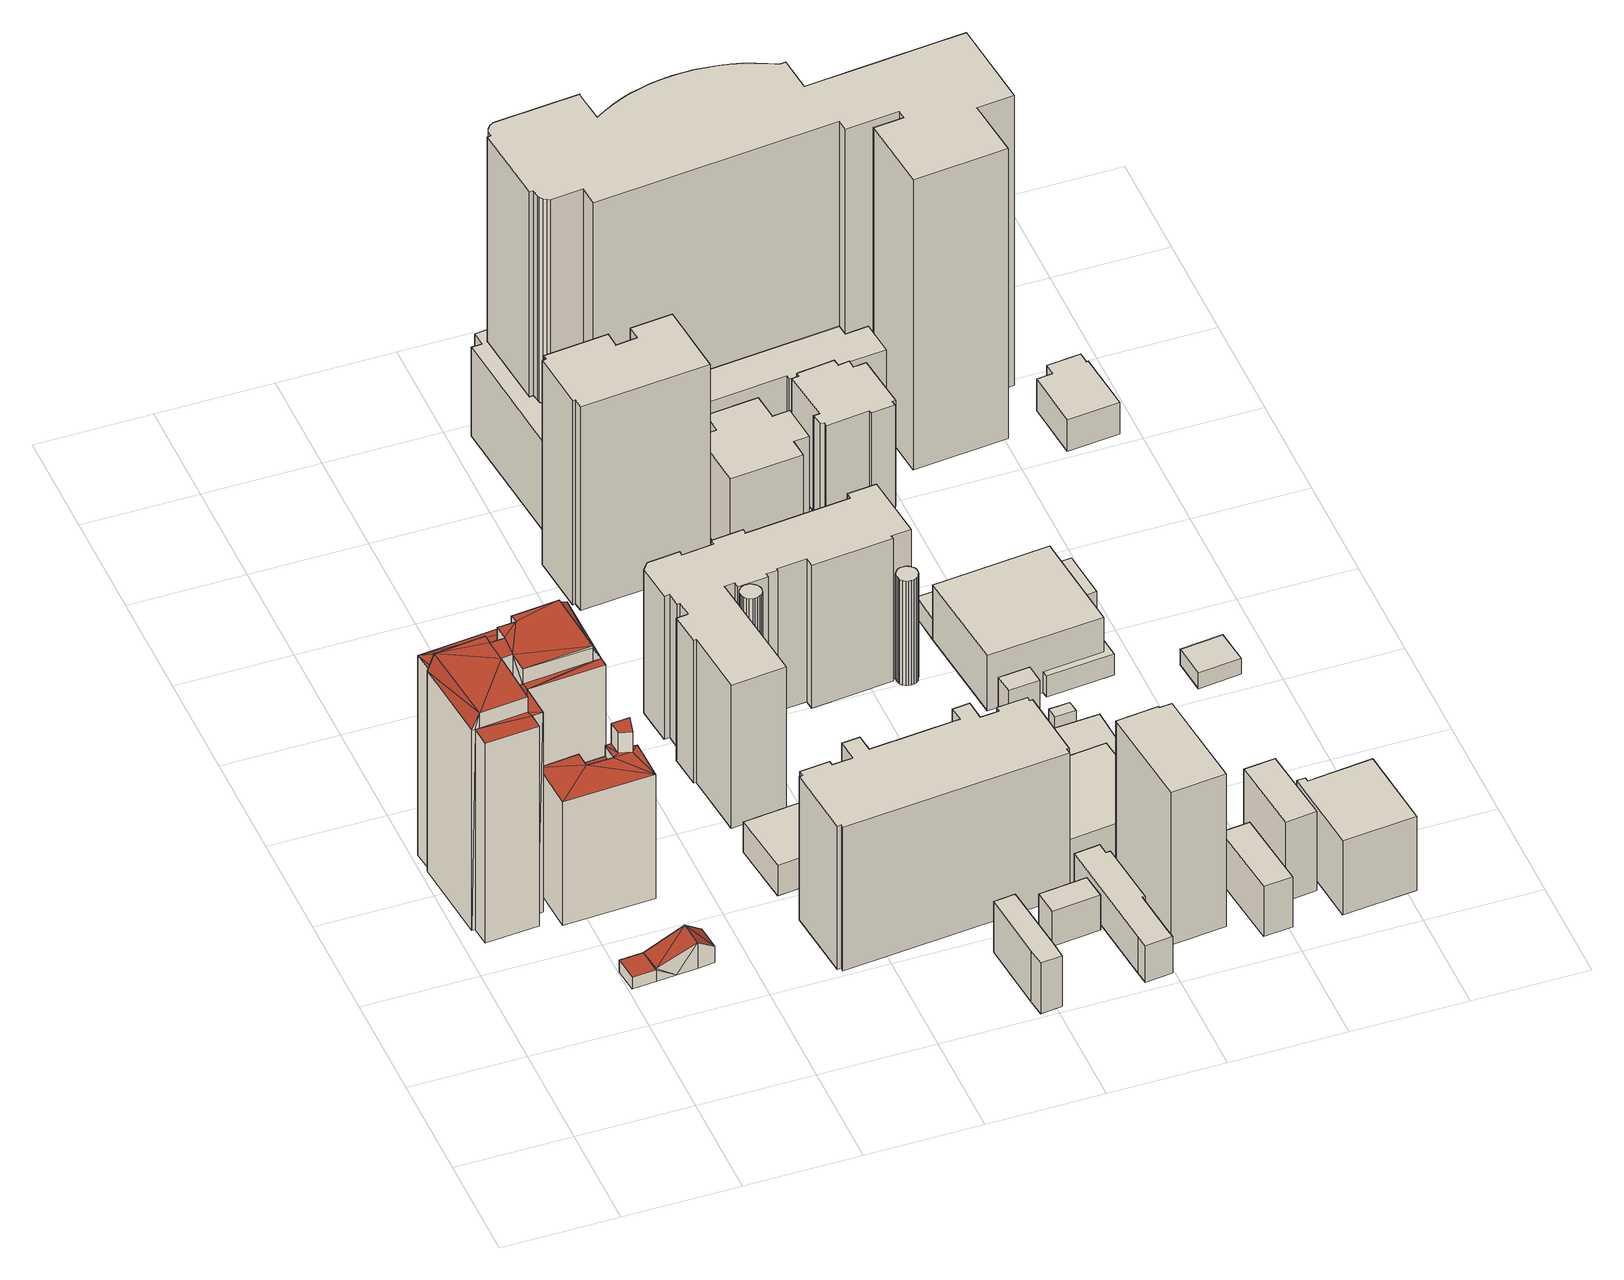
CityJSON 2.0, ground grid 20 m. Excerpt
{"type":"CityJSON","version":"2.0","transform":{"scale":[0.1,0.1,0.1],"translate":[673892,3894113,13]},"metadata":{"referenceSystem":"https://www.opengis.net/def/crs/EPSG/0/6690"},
"CityObjects":{
"building1":{"type":"Building","attributes":{"class":"3002","usage":"412","measuredHeight":44.1,"storeysAboveGround":14,"BuildingDetailAttribute.totalFloorArea":6308.19,"BuildingDetailAttribute.buildingFootprintArea":450.59,"BuildingDetailAttribute.buildingRoofEdgeArea":450.59,"BuildingDetailAttribute.urbanPlanType":"21","BuildingDetailAttribute.landUseType":"211","BuildingDetailAttribute.surveyYear":2021,"BuildingIDAttribute.prefecture":"23","BuildingIDAttribute.city":"23102"},"address":[{"country":"日本","locality":"愛知県名古屋市"}],"geometry":[{"type":"Solid","lod":"2","boundaries":[[[[0,1,2,3,4,5,6,7,8,9,10,11,12,13,14,15,16,17]],[[14,18,19,15]],[[10,20,11]],[[12,11,21]],[[11,20,21]],[[21,22,13]],[[12,21,13]],[[14,13,18]],[[13,22,18]],[[23,5,4,24]],[[24,4,3,25]],[[2,26,25,3]],[[1,0,27]],[[26,2,1]],[[26,1,27]],[[16,28,17]],[[0,17,27]],[[17,28,27]],[[28,16,15,19]],[[9,29,20,10]],[[29,9,8,30]],[[31,32,33,34]],[[35,7,6,36]],[[37,38,39,40]],[[41,42,40,39]],[[42,41,43,44]],[[45,46,44,43]],[[47,48,46,45]],[[49,50,48,47]],[[7,35,30]],[[30,35,50]],[[8,7,30]],[[49,30,50]],[[38,37,31,51]],[[31,37,32]],[[51,31,22,21]],[[52,53,54,55]],[[55,56,57]],[[54,58,56]],[[55,54,56]],[[59,60,56,58]],[[61,62,63,64]],[[23,62,61]],[[36,6,23]],[[36,23,61]],[[6,5,23]],[[57,34,33]],[[57,56,65,34]],[[34,65,18]],[[53,52,60,59]],[[60,52,64]],[[63,60,64]],[[63,26,27]],[[63,62,26]],[[62,23,26]],[[56,60,28]],[[65,28,18]],[[56,28,65]],[[18,28,19]],[[23,24,25,26]],[[28,63,27]],[[60,63,28]],[[53,59,58,54]],[[38,51,20]],[[20,51,21]],[[29,38,20]],[[29,49,47]],[[29,30,49]],[[38,41,39]],[[29,41,38]],[[29,47,41]],[[47,45,43]],[[41,47,43]],[[48,50,46]],[[50,61,52]],[[46,52,55,44]],[[46,50,52]],[[52,61,64]],[[40,55,33,32]],[[55,57,33]],[[44,55,40]],[[37,40,32]],[[42,44,40]],[[50,35,61]],[[35,36,61]],[[31,34,22]],[[22,34,18]]]],"semantics":{"surfaces":[{"type":"GroundSurface"},{"type":"WallSurface"},{"type":"RoofSurface"}],"values":[[0,1,1,1,1,1,1,1,1,1,1,1,1,1,1,1,1,1,1,1,1,1,1,1,1,1,1,1,1,1,1,1,1,1,1,1,1,1,1,1,1,1,1,1,1,1,1,1,1,1,1,1,2,2,2,2,2,2,2,2,2,2,2,2,2,2,2,2,2,2,2,2,2,2,2,2,2,2,2,2,2,2,2,2,2,2,2]]}}]},
"building2":{"type":"Building","attributes":{"class":"3001","usage":"411","measuredHeight":5.2,"storeysAboveGround":2,"BuildingDetailAttribute.totalFloorArea":128.07,"BuildingDetailAttribute.buildingFootprintArea":64.03,"BuildingDetailAttribute.buildingRoofEdgeArea":64.03,"BuildingDetailAttribute.urbanPlanType":"21","BuildingDetailAttribute.landUseType":"211","BuildingDetailAttribute.surveyYear":2021,"BuildingIDAttribute.prefecture":"23","BuildingIDAttribute.city":"23102"},"address":[{"country":"日本","locality":"愛知県名古屋市"}],"geometry":[{"type":"Solid","lod":"2","boundaries":[[[[66,67,68,69,70,71,72,73,74,75,76]],[[71,77,78,72]],[[72,78,79,73]],[[73,79,74]],[[75,74,80]],[[74,79,80]],[[77,71,70,81]],[[81,70,69,82]],[[68,67,83]],[[84,68,83]],[[84,82,68]],[[82,69,68]],[[83,67,66,85]],[[75,80,76]],[[66,76,85]],[[76,80,85]],[[78,82,84]],[[77,81,82,78]],[[78,84,79]],[[79,84,83]],[[79,83,85]],[[80,79,85]]]],"semantics":{"surfaces":[{"type":"GroundSurface"},{"type":"WallSurface"},{"type":"RoofSurface"}],"values":[[0,1,1,1,1,1,1,1,1,1,1,1,1,1,1,1,1,2,2,2,2,2]]}}]},
"building3":{"type":"Building","attributes":{"class":"3001","usage":"411","measuredHeight":6.1,"storeysAboveGround":1,"BuildingDetailAttribute.totalFloorArea":27.8,"BuildingDetailAttribute.buildingFootprintArea":27.8,"BuildingDetailAttribute.buildingRoofEdgeArea":27.8,"BuildingDetailAttribute.urbanPlanType":"21","BuildingDetailAttribute.landUseType":"211","BuildingDetailAttribute.surveyYear":2021,"BuildingIDAttribute.prefecture":"23","BuildingIDAttribute.city":"23102"},"address":[{"country":"日本","locality":"愛知県名古屋市"}],"geometry":[{"type":"Solid","lod":"2","boundaries":[[[[86,87,88,89,90,91,92,93,94,95,96,97]],[[91,98,99,92]],[[90,89,100]],[[98,91,90]],[[98,90,100]],[[100,89,88,101]],[[86,102,87]],[[88,87,101]],[[87,102,101]],[[93,103,94]],[[95,94,104]],[[94,103,104]],[[97,96,105]],[[106,97,105]],[[106,102,97]],[[102,86,97]],[[95,104,105,96]],[[99,102,106]],[[103,93,99]],[[103,99,106]],[[93,92,99]],[[98,100,102,99]],[[102,100,101]],[[103,106,105,104]]]],"semantics":{"surfaces":[{"type":"GroundSurface"},{"type":"WallSurface"},{"type":"RoofSurface"}],"values":[[0,1,1,1,1,1,1,1,1,1,1,1,1,1,1,1,1,1,1,1,1,2,2,2]]}}]},
"building4":{"type":"Building","attributes":{"class":"3002","usage":"401","measuredHeight":29.5,"storeysAboveGround":8,"BuildingDetailAttribute.totalFloorArea":1136.93,"BuildingDetailAttribute.buildingFootprintArea":142.12,"BuildingDetailAttribute.buildingRoofEdgeArea":142.12,"BuildingDetailAttribute.urbanPlanType":"21","BuildingDetailAttribute.landUseType":"212","BuildingDetailAttribute.surveyYear":2021,"BuildingIDAttribute.prefecture":"23","BuildingIDAttribute.city":"23102"},"address":[{"country":"日本","locality":"愛知県名古屋市"}],"geometry":[{"type":"Solid","lod":"2","boundaries":[[[[107,108,109,110,111,112,113,114,115,116,117,118]],[[119,120,121]],[[117,119,121,118]],[[122,123,119]],[[116,122,119,117]],[[112,124,113]],[[113,124,125]],[[126,113,125]],[[114,113,126]],[[114,126,115]],[[116,115,122]],[[115,126,122]],[[120,119,127,128]],[[128,127,129,130]],[[131,118,121]],[[130,131,121]],[[131,107,118]],[[130,129,131]],[[123,122,132,133]],[[134,135,133,132]],[[126,125,135,134]],[[124,112,111,136]],[[136,111,110,137]],[[109,138,137,110]],[[107,131,108]],[[109,108,138]],[[108,131,138]],[[120,128,130,121]],[[124,136,135]],[[125,124,135]],[[135,136,137]],[[138,129,137]],[[131,129,138]],[[129,133,137]],[[123,133,127]],[[119,123,127]],[[127,133,129]],[[133,135,137]],[[126,134,132,122]]]],"semantics":{"surfaces":[{"type":"GroundSurface"},{"type":"WallSurface"},{"type":"RoofSurface"}],"values":[[0,1,1,1,1,1,1,1,1,1,1,1,1,1,1,1,1,1,1,1,1,1,1,1,1,1,1,2,2,2,2,2,2,2,2,2,2,2,2]]}}]},
"building5":{"type":"Building","attributes":{"class":"9999","usage":"411","measuredHeight":11,"storeysAboveGround":3,"BuildingDetailAttribute.totalFloorArea":157.45,"BuildingDetailAttribute.buildingFootprintArea":52.48,"BuildingDetailAttribute.buildingRoofEdgeArea":207.31,"BuildingDetailAttribute.urbanPlanType":"21","BuildingDetailAttribute.landUseType":"211","BuildingDetailAttribute.surveyYear":2021,"BuildingIDAttribute.prefecture":"23","BuildingIDAttribute.city":"23102"},"geometry":[{"type":"Solid","lod":"1","boundaries":[[[[139,140,141,142,143,144,145,146]],[[145,147,148,146]],[[144,149,147,145]],[[143,150,149,144]],[[142,151,150,143]],[[141,152,151,142]],[[140,153,152,141]],[[139,154,153,140]],[[146,148,154,139]],[[147,149,150,151,152,153,154,148]]]]}]},
"building6":{"type":"Building","attributes":{"class":"9999","usage":"461","measuredHeight":2.3,"storeysAboveGround":9999,"BuildingDetailAttribute.totalFloorArea":-9999,"BuildingDetailAttribute.buildingFootprintArea":-9999,"BuildingDetailAttribute.buildingRoofEdgeArea":11.42,"BuildingDetailAttribute.urbanPlanType":"21","BuildingDetailAttribute.landUseType":"211","BuildingDetailAttribute.surveyYear":2021,"BuildingIDAttribute.prefecture":"23","BuildingIDAttribute.city":"23102"},"geometry":[{"type":"Solid","lod":"2","boundaries":[[[[155,156,157,158]],[[156,159,160,157]],[[159,156,155,161]],[[161,155,158,162]],[[157,160,162,158]],[[159,161,162,160]]]],"semantics":{"surfaces":[{"type":"GroundSurface"},{"type":"WallSurface"},{"type":"RoofSurface"}],"values":[[0,1,1,1,1,2]]}}]},
"building7":{"type":"Building","attributes":{"class":"3002","usage":"422","measuredHeight":11,"storeysAboveGround":1,"BuildingDetailAttribute.totalFloorArea":154.82,"BuildingDetailAttribute.buildingFootprintArea":154.82,"BuildingDetailAttribute.buildingRoofEdgeArea":207.31,"BuildingDetailAttribute.urbanPlanType":"21","BuildingDetailAttribute.landUseType":"214","BuildingDetailAttribute.surveyYear":2021,"BuildingIDAttribute.prefecture":"23","BuildingIDAttribute.city":"23102"},"address":[{"country":"日本","locality":"愛知県名古屋市東区泉一丁目１６０２の一部"}],"geometry":[{"type":"Solid","lod":"1","boundaries":[[[[163,164,165,166,167,168]],[[167,169,170,168]],[[166,171,169,167]],[[165,172,171,166]],[[164,173,172,165]],[[163,174,173,164]],[[168,170,174,163]],[[169,171,172,173,174,170]]]]}]},
"building8":{"type":"Building","attributes":{"class":"3001","usage":"411","measuredHeight":8.2,"storeysAboveGround":2,"BuildingDetailAttribute.totalFloorArea":463.89,"BuildingDetailAttribute.buildingFootprintArea":231.95,"BuildingDetailAttribute.buildingRoofEdgeArea":231.95,"BuildingDetailAttribute.urbanPlanType":"21","BuildingDetailAttribute.landUseType":"211","BuildingDetailAttribute.surveyYear":2021,"BuildingIDAttribute.prefecture":"23","BuildingIDAttribute.city":"23102"},"address":[{"country":"日本","locality":"愛知県名古屋市"}],"geometry":[{"type":"Solid","lod":"1","boundaries":[[[[175,176,177,178,179,180]],[[179,181,182,180]],[[178,183,181,179]],[[177,184,183,178]],[[176,185,184,177]],[[175,186,185,176]],[[180,182,186,175]],[[181,183,184,185,186,182]]]]}]},
"building9":{"type":"Building","attributes":{"class":"3002","usage":"412","measuredHeight":36.4,"storeysAboveGround":10,"BuildingDetailAttribute.totalFloorArea":5946.19,"BuildingDetailAttribute.buildingFootprintArea":594.62,"BuildingDetailAttribute.buildingRoofEdgeArea":594.62,"BuildingDetailAttribute.urbanPlanType":"21","BuildingDetailAttribute.landUseType":"211","BuildingDetailAttribute.surveyYear":2021,"BuildingIDAttribute.prefecture":"23","BuildingIDAttribute.city":"23102"},"address":[{"country":"日本","locality":"愛知県名古屋市"}],"geometry":[{"type":"Solid","lod":"1","boundaries":[[[[187,188,189,190,191,192,193,194,195,196,197,198,199,200,201,202,203,204,205,206,207,208,209,210]],[[209,211,212,210]],[[208,213,211,209]],[[207,214,213,208]],[[206,215,214,207]],[[205,216,215,206]],[[204,217,216,205]],[[203,218,217,204]],[[202,219,218,203]],[[201,220,219,202]],[[200,221,220,201]],[[199,222,221,200]],[[198,223,222,199]],[[197,224,223,198]],[[196,225,224,197]],[[195,226,225,196]],[[194,227,226,195]],[[193,228,227,194]],[[192,229,228,193]],[[191,230,229,192]],[[190,231,230,191]],[[189,232,231,190]],[[188,233,232,189]],[[187,234,233,188]],[[210,212,234,187]],[[211,213,214,215,216,217,218,219,220,221,222,223,224,225,226,227,228,229,230,231,232,233,234,212]]]]}]},
"building10":{"type":"Building","attributes":{"class":"3001","usage":"411","measuredHeight":12.4,"storeysAboveGround":3,"BuildingDetailAttribute.totalFloorArea":183.52,"BuildingDetailAttribute.buildingFootprintArea":61.17,"BuildingDetailAttribute.buildingRoofEdgeArea":61.17,"BuildingDetailAttribute.urbanPlanType":"21","BuildingDetailAttribute.landUseType":"211","BuildingDetailAttribute.surveyYear":2021,"BuildingIDAttribute.prefecture":"23","BuildingIDAttribute.city":"23102"},"address":[{"country":"日本","locality":"愛知県名古屋市"}],"geometry":[{"type":"Solid","lod":"1","boundaries":[[[[235,236,237,238,239,240]],[[239,241,242,240]],[[238,243,241,239]],[[237,244,243,238]],[[236,245,244,237]],[[235,246,245,236]],[[240,242,246,235]],[[241,243,244,245,246,242]]]]}]},
"building11":{"type":"Building","attributes":{"class":"9999","usage":"461","measuredHeight":28.5,"storeysAboveGround":9999,"BuildingDetailAttribute.totalFloorArea":-9999,"BuildingDetailAttribute.buildingFootprintArea":-9999,"BuildingDetailAttribute.buildingRoofEdgeArea":9.84,"BuildingDetailAttribute.urbanPlanType":"21","BuildingDetailAttribute.landUseType":"211","BuildingDetailAttribute.surveyYear":2021,"BuildingIDAttribute.prefecture":"23","BuildingIDAttribute.city":"23102"},"geometry":[{"type":"Solid","lod":"1","boundaries":[[[[247,248,249,250,251,252,253,254,255,256,257,258,259,260,261,262,263,264,265,266,267,268,269,270]],[[269,271,272,270]],[[268,273,271,269]],[[267,274,273,268]],[[266,275,274,267]],[[265,276,275,266]],[[264,277,276,265]],[[263,278,277,264]],[[262,279,278,263]],[[261,280,279,262]],[[260,281,280,261]],[[259,282,281,260]],[[258,283,282,259]],[[257,284,283,258]],[[256,285,284,257]],[[255,286,285,256]],[[254,287,286,255]],[[253,288,287,254]],[[252,289,288,253]],[[251,290,289,252]],[[250,291,290,251]],[[249,292,291,250]],[[248,293,292,249]],[[247,294,293,248]],[[270,272,294,247]],[[271,273,274,275,276,277,278,279,280,281,282,283,284,285,286,287,288,289,290,291,292,293,294,272]]]]}]},
"building12":{"type":"Building","attributes":{"class":"9999","usage":"414","measuredHeight":36.3,"storeysAboveGround":8,"BuildingDetailAttribute.totalFloorArea":5100.17,"BuildingDetailAttribute.buildingFootprintArea":637.52,"BuildingDetailAttribute.buildingRoofEdgeArea":637.52,"BuildingDetailAttribute.urbanPlanType":"21","BuildingDetailAttribute.landUseType":"211","BuildingDetailAttribute.surveyYear":2021,"BuildingIDAttribute.prefecture":"23","BuildingIDAttribute.city":"23102"},"address":[{"country":"日本","locality":"愛知県名古屋市"}],"geometry":[{"type":"Solid","lod":"1","boundaries":[[[[295,296,297,298,299,300,301,302,303,304,305,306,307,308,309,310,311,312,313,314,315,316,317,318,319,320,321,322,323,324,325,326,327]],[[326,328,329,327]],[[325,330,328,326]],[[324,331,330,325]],[[323,332,331,324]],[[322,333,332,323]],[[321,334,333,322]],[[320,335,334,321]],[[319,336,335,320]],[[318,337,336,319]],[[317,338,337,318]],[[316,339,338,317]],[[315,340,339,316]],[[314,341,340,315]],[[313,342,341,314]],[[312,343,342,313]],[[311,344,343,312]],[[310,345,344,311]],[[309,346,345,310]],[[308,347,346,309]],[[307,348,347,308]],[[306,349,348,307]],[[305,350,349,306]],[[304,351,350,305]],[[303,352,351,304]],[[302,353,352,303]],[[301,354,353,302]],[[300,355,354,301]],[[299,356,355,300]],[[298,357,356,299]],[[297,358,357,298]],[[296,359,358,297]],[[295,360,359,296]],[[327,329,360,295]],[[328,330,331,332,333,334,335,336,337,338,339,340,341,342,343,344,345,346,347,348,349,350,351,352,353,354,355,356,357,358,359,360,329]]]]}]},
"building13":{"type":"Building","attributes":{"class":"3002","usage":"412","measuredHeight":46.8,"storeysAboveGround":14,"BuildingDetailAttribute.totalFloorArea":4037.3,"BuildingDetailAttribute.buildingFootprintArea":288.38,"BuildingDetailAttribute.buildingRoofEdgeArea":288.38,"BuildingDetailAttribute.urbanPlanType":"21","BuildingDetailAttribute.landUseType":"211","BuildingDetailAttribute.surveyYear":2021,"BuildingIDAttribute.prefecture":"23","BuildingIDAttribute.city":"23102"},"address":[{"country":"日本","locality":"愛知県名古屋市"}],"geometry":[{"type":"Solid","lod":"1","boundaries":[[[[361,362,363,364,365,366,367,368,369,370,371,372]],[[371,373,374,372]],[[370,375,373,371]],[[369,376,375,370]],[[368,377,376,369]],[[367,378,377,368]],[[366,379,378,367]],[[365,380,379,366]],[[364,381,380,365]],[[363,382,381,364]],[[362,383,382,363]],[[361,384,383,362]],[[372,374,384,361]],[[373,375,376,377,378,379,380,381,382,383,384,374]]]]}]},
"building14":{"type":"Building","attributes":{"class":"9999","usage":"411","measuredHeight":8.2,"storeysAboveGround":2,"BuildingDetailAttribute.totalFloorArea":77.22,"BuildingDetailAttribute.buildingFootprintArea":38.61,"BuildingDetailAttribute.buildingRoofEdgeArea":38.61,"BuildingDetailAttribute.urbanPlanType":"21","BuildingDetailAttribute.landUseType":"211","BuildingDetailAttribute.surveyYear":2021,"BuildingIDAttribute.prefecture":"23","BuildingIDAttribute.city":"23102"},"address":[{"country":"日本","locality":"愛知県名古屋市"}],"geometry":[{"type":"Solid","lod":"1","boundaries":[[[[385,386,387,388]],[[387,389,390,388]],[[386,391,389,387]],[[385,392,391,386]],[[388,390,392,385]],[[389,391,392,390]]]]}]},
"building15":{"type":"Building","attributes":{"class":"3001","usage":"411","measuredHeight":7,"storeysAboveGround":1,"BuildingDetailAttribute.totalFloorArea":74.86,"BuildingDetailAttribute.buildingFootprintArea":74.86,"BuildingDetailAttribute.buildingRoofEdgeArea":74.86,"BuildingDetailAttribute.urbanPlanType":"21","BuildingDetailAttribute.landUseType":"211","BuildingDetailAttribute.surveyYear":2021,"BuildingIDAttribute.prefecture":"23","BuildingIDAttribute.city":"23102"},"address":[{"country":"日本","locality":"愛知県名古屋市"}],"geometry":[{"type":"Solid","lod":"1","boundaries":[[[[393,394,395,396]],[[395,397,398,396]],[[394,399,397,395]],[[393,400,399,394]],[[396,398,400,393]],[[397,399,400,398]]]]}]},
"building16":{"type":"Building","attributes":{"class":"3001","usage":"413","measuredHeight":7.5,"storeysAboveGround":2,"BuildingDetailAttribute.totalFloorArea":236.99,"BuildingDetailAttribute.buildingFootprintArea":118.5,"BuildingDetailAttribute.buildingRoofEdgeArea":118.5,"BuildingDetailAttribute.urbanPlanType":"21","BuildingDetailAttribute.landUseType":"212","BuildingDetailAttribute.surveyYear":2021,"BuildingIDAttribute.prefecture":"23","BuildingIDAttribute.city":"23102"},"address":[{"country":"日本","locality":"愛知県名古屋市東区泉一丁目１７２０"}],"geometry":[{"type":"Solid","lod":"1","boundaries":[[[[401,402,403,404,405,406,407,408,409,410]],[[409,411,412,410]],[[408,413,411,409]],[[407,414,413,408]],[[406,415,414,407]],[[405,416,415,406]],[[404,417,416,405]],[[403,418,417,404]],[[402,419,418,403]],[[401,420,419,402]],[[410,412,420,401]],[[411,413,414,415,416,417,418,419,420,412]]]]}]},
"building17":{"type":"Building","attributes":{"class":"3001","usage":"411","measuredHeight":6.7,"storeysAboveGround":1,"BuildingDetailAttribute.totalFloorArea":79.28,"BuildingDetailAttribute.buildingFootprintArea":79.28,"BuildingDetailAttribute.buildingRoofEdgeArea":79.28,"BuildingDetailAttribute.urbanPlanType":"21","BuildingDetailAttribute.landUseType":"211","BuildingDetailAttribute.surveyYear":2021,"BuildingIDAttribute.prefecture":"23","BuildingIDAttribute.city":"23102"},"address":[{"country":"日本","locality":"愛知県名古屋市"}],"geometry":[{"type":"Solid","lod":"1","boundaries":[[[[421,422,423,424,425,426]],[[425,427,428,426]],[[424,429,427,425]],[[423,430,429,424]],[[422,431,430,423]],[[421,432,431,422]],[[426,428,432,421]],[[427,429,430,431,432,428]]]]}]},
"building18":{"type":"Building","attributes":{"class":"9999","usage":"414","measuredHeight":28.4,"storeysAboveGround":7,"BuildingDetailAttribute.totalFloorArea":68.89,"BuildingDetailAttribute.buildingFootprintArea":9.84,"BuildingDetailAttribute.buildingRoofEdgeArea":9.84,"BuildingDetailAttribute.urbanPlanType":"21","BuildingDetailAttribute.landUseType":"211","BuildingDetailAttribute.surveyYear":2021,"BuildingIDAttribute.prefecture":"23","BuildingIDAttribute.city":"23102"},"address":[{"country":"日本","locality":"愛知県名古屋市"}],"geometry":[{"type":"Solid","lod":"1","boundaries":[[[[433,434,435,436,437,438,439,440,441,442,443,444,445,446,447,448,449,450,451,452,453,454,455,456]],[[455,457,458,456]],[[454,459,457,455]],[[453,460,459,454]],[[452,461,460,453]],[[451,462,461,452]],[[450,463,462,451]],[[449,464,463,450]],[[448,465,464,449]],[[447,466,465,448]],[[446,467,466,447]],[[445,468,467,446]],[[444,469,468,445]],[[443,470,469,444]],[[442,471,470,443]],[[441,472,471,442]],[[440,473,472,441]],[[439,474,473,440]],[[438,475,474,439]],[[437,476,475,438]],[[436,477,476,437]],[[435,478,477,436]],[[434,479,478,435]],[[433,480,479,434]],[[456,458,480,433]],[[457,459,460,461,462,463,464,465,466,467,468,469,470,471,472,473,474,475,476,477,478,479,480,458]]]]}]},
"building19":{"type":"Building","attributes":{"name":"楽只美術館","class":"3001","usage":"422","measuredHeight":18.9,"storeysAboveGround":2,"BuildingDetailAttribute.totalFloorArea":532.01,"BuildingDetailAttribute.buildingFootprintArea":266.01,"BuildingDetailAttribute.buildingRoofEdgeArea":266.01,"BuildingDetailAttribute.urbanPlanType":"21","BuildingDetailAttribute.landUseType":"214","BuildingDetailAttribute.surveyYear":2021,"BuildingIDAttribute.prefecture":"23","BuildingIDAttribute.city":"23102"},"address":[{"country":"日本","locality":"愛知県名古屋市"}],"geometry":[{"type":"Solid","lod":"1","boundaries":[[[[481,482,483,484]],[[483,485,486,484]],[[482,487,485,483]],[[481,488,487,482]],[[484,486,488,481]],[[485,487,488,486]]]]}]},
"building20":{"type":"Building","attributes":{"class":"3002","usage":"412","measuredHeight":34.3,"storeysAboveGround":10,"BuildingDetailAttribute.totalFloorArea":1770.17,"BuildingDetailAttribute.buildingFootprintArea":177.02,"BuildingDetailAttribute.buildingRoofEdgeArea":177.02,"BuildingDetailAttribute.urbanPlanType":"21","BuildingDetailAttribute.landUseType":"211","BuildingDetailAttribute.surveyYear":2021,"BuildingIDAttribute.prefecture":"23","BuildingIDAttribute.city":"23102"},"address":[{"country":"日本","locality":"愛知県名古屋市"}],"geometry":[{"type":"Solid","lod":"1","boundaries":[[[[489,490,491,492,493,494]],[[493,495,496,494]],[[492,497,495,493]],[[491,498,497,492]],[[490,499,498,491]],[[489,500,499,490]],[[494,496,500,489]],[[495,497,498,499,500,496]]]]}]},
"building21":{"type":"Building","attributes":{"class":"3002","usage":"414","measuredHeight":24.6,"storeysAboveGround":6,"BuildingDetailAttribute.totalFloorArea":1155.25,"BuildingDetailAttribute.buildingFootprintArea":192.54,"BuildingDetailAttribute.buildingRoofEdgeArea":192.54,"BuildingDetailAttribute.urbanPlanType":"21","BuildingDetailAttribute.landUseType":"211","BuildingDetailAttribute.surveyYear":2021,"BuildingIDAttribute.prefecture":"23","BuildingIDAttribute.city":"23102"},"address":[{"country":"日本","locality":"愛知県名古屋市"}],"geometry":[{"type":"Solid","lod":"1","boundaries":[[[[501,502,503,504,505,506,507,508,509,510]],[[509,511,512,510]],[[508,513,511,509]],[[507,514,513,508]],[[506,515,514,507]],[[505,516,515,506]],[[504,517,516,505]],[[503,518,517,504]],[[502,519,518,503]],[[501,520,519,502]],[[510,512,520,501]],[[511,513,514,515,516,517,518,519,520,512]]]]}]},
"building22":{"type":"Building","attributes":{"class":"3001","usage":"421","measuredHeight":4.6,"storeysAboveGround":1,"BuildingDetailAttribute.totalFloorArea":29.42,"BuildingDetailAttribute.buildingFootprintArea":29.42,"BuildingDetailAttribute.buildingRoofEdgeArea":29.42,"BuildingDetailAttribute.urbanPlanType":"21","BuildingDetailAttribute.landUseType":"214","BuildingDetailAttribute.surveyYear":2021,"BuildingIDAttribute.prefecture":"23","BuildingIDAttribute.city":"23102"},"address":[{"country":"日本","locality":"愛知県名古屋市"}],"geometry":[{"type":"Solid","lod":"1","boundaries":[[[[521,522,523,524]],[[523,525,526,524]],[[522,527,525,523]],[[521,528,527,522]],[[524,526,528,521]],[[525,527,528,526]]]]}]},
"building23":{"type":"Building","attributes":{"class":"9999","usage":"414","measuredHeight":63.2,"storeysAboveGround":4,"BuildingDetailAttribute.totalFloorArea":1928.5,"BuildingDetailAttribute.buildingFootprintArea":482.13,"BuildingDetailAttribute.buildingRoofEdgeArea":482.13,"BuildingDetailAttribute.urbanPlanType":"21","BuildingDetailAttribute.landUseType":"211","BuildingDetailAttribute.surveyYear":2021,"BuildingIDAttribute.prefecture":"23","BuildingIDAttribute.city":"23102"},"address":[{"country":"日本","locality":"愛知県名古屋市"}],"geometry":[{"type":"Solid","lod":"1","boundaries":[[[[529,530,531,532,533,534,535,536,537,538,539,540,541,542,543,544,545,546,547,548,549,550,551,552,553,554,555,556,557,558,559,560,561]],[[560,562,563,561]],[[559,564,562,560]],[[558,565,564,559]],[[557,566,565,558]],[[556,567,566,557]],[[555,568,567,556]],[[554,569,568,555]],[[553,570,569,554]],[[552,571,570,553]],[[551,572,571,552]],[[550,573,572,551]],[[549,574,573,550]],[[548,575,574,549]],[[547,576,575,548]],[[546,577,576,547]],[[545,578,577,546]],[[544,579,578,545]],[[543,580,579,544]],[[542,581,580,543]],[[541,582,581,542]],[[540,583,582,541]],[[539,584,583,540]],[[538,585,584,539]],[[537,586,585,538]],[[536,587,586,537]],[[535,588,587,536]],[[534,589,588,535]],[[533,590,589,534]],[[532,591,590,533]],[[531,592,591,532]],[[530,593,592,531]],[[529,594,593,530]],[[561,563,594,529]],[[562,564,565,566,567,568,569,570,571,572,573,574,575,576,577,578,579,580,581,582,583,584,585,586,587,588,589,590,591,592,593,594,563]]]]}]},
"building24":{"type":"Building","attributes":{"class":"9999","usage":"421","measuredHeight":11.4,"storeysAboveGround":1,"BuildingDetailAttribute.totalFloorArea":18.99,"BuildingDetailAttribute.buildingFootprintArea":18.99,"BuildingDetailAttribute.buildingRoofEdgeArea":18.99,"BuildingDetailAttribute.urbanPlanType":"21","BuildingDetailAttribute.landUseType":"214","BuildingDetailAttribute.surveyYear":2021,"BuildingIDAttribute.prefecture":"23","BuildingIDAttribute.city":"23102"},"address":[{"country":"日本","locality":"愛知県名古屋市"}],"geometry":[{"type":"Solid","lod":"1","boundaries":[[[[595,596,597,598]],[[597,599,600,598]],[[596,601,599,597]],[[595,602,601,596]],[[598,600,602,595]],[[599,601,602,600]]]]}]},
"building25":{"type":"Building","attributes":{"class":"3001","usage":"411","measuredHeight":5.5,"storeysAboveGround":1,"BuildingDetailAttribute.totalFloorArea":108.41,"BuildingDetailAttribute.buildingFootprintArea":108.41,"BuildingDetailAttribute.buildingRoofEdgeArea":108.41,"BuildingDetailAttribute.urbanPlanType":"21","BuildingDetailAttribute.landUseType":"211","BuildingDetailAttribute.surveyYear":2021,"BuildingIDAttribute.prefecture":"23","BuildingIDAttribute.city":"23102"},"address":[{"country":"日本","locality":"愛知県名古屋市"}],"geometry":[{"type":"Solid","lod":"1","boundaries":[[[[603,604,605,606,607,608,609,610]],[[609,611,612,610]],[[608,613,611,609]],[[607,614,613,608]],[[606,615,614,607]],[[605,616,615,606]],[[604,617,616,605]],[[603,618,617,604]],[[610,612,618,603]],[[611,613,614,615,616,617,618,612]]]]}]},
"building26":{"type":"Building","attributes":{"class":"3002","usage":"413","measuredHeight":13.3,"storeysAboveGround":3,"BuildingDetailAttribute.totalFloorArea":214.25,"BuildingDetailAttribute.buildingFootprintArea":71.42,"BuildingDetailAttribute.buildingRoofEdgeArea":71.42,"BuildingDetailAttribute.urbanPlanType":"21","BuildingDetailAttribute.landUseType":"212","BuildingDetailAttribute.surveyYear":2021,"BuildingIDAttribute.prefecture":"23","BuildingIDAttribute.city":"23102"},"address":[{"country":"日本","locality":"愛知県名古屋市"}],"geometry":[{"type":"Solid","lod":"1","boundaries":[[[[619,620,621,622]],[[621,623,624,622]],[[620,625,623,621]],[[619,626,625,620]],[[622,624,626,619]],[[623,625,626,624]]]]}]},
"building27":{"type":"Building","attributes":{"class":"3001","usage":"461","measuredHeight":-9999,"storeysAboveGround":9999,"BuildingDetailAttribute.totalFloorArea":-9999,"BuildingDetailAttribute.buildingFootprintArea":-9999,"BuildingDetailAttribute.buildingRoofEdgeArea":7.55,"BuildingDetailAttribute.urbanPlanType":"21","BuildingDetailAttribute.landUseType":"214","BuildingDetailAttribute.surveyYear":2021,"BuildingIDAttribute.prefecture":"23","BuildingIDAttribute.city":"23102"},"geometry":[{"type":"Solid","lod":"1","boundaries":[[[[627,628,629,630]],[[629,631,632,630]],[[628,633,631,629]],[[627,634,633,628]],[[630,632,634,627]],[[631,633,634,632]]]]}]},
"building28":{"type":"Building","attributes":{"name":"名古屋国税局名古屋東税務署","class":"3002","usage":"421","measuredHeight":13.3,"storeysAboveGround":3,"BuildingDetailAttribute.totalFloorArea":1115.43,"BuildingDetailAttribute.buildingFootprintArea":371.81,"BuildingDetailAttribute.buildingRoofEdgeArea":371.81,"BuildingDetailAttribute.urbanPlanType":"21","BuildingDetailAttribute.landUseType":"214","BuildingDetailAttribute.surveyYear":2021,"BuildingIDAttribute.prefecture":"23","BuildingIDAttribute.city":"23102"},"address":[{"country":"日本","locality":"愛知県名古屋市"}],"geometry":[{"type":"Solid","lod":"1","boundaries":[[[[635,636,637,638]],[[637,639,640,638]],[[636,641,639,637]],[[635,642,641,636]],[[638,640,642,635]],[[639,641,642,640]]]]}]},
"building29":{"type":"Building","attributes":{"class":"3002","usage":"414","measuredHeight":67.5,"storeysAboveGround":17,"BuildingDetailAttribute.totalFloorArea":26953.56,"BuildingDetailAttribute.buildingFootprintArea":1585.5,"BuildingDetailAttribute.buildingRoofEdgeArea":1585.5,"BuildingDetailAttribute.urbanPlanType":"21","BuildingDetailAttribute.landUseType":"211","BuildingDetailAttribute.surveyYear":2021,"BuildingIDAttribute.prefecture":"23","BuildingIDAttribute.city":"23102"},"address":[{"country":"日本","locality":"愛知県名古屋市"}],"geometry":[{"type":"Solid","lod":"1","boundaries":[[[[643,644,645,646,647,648,649,650,651,652,653,654,655,656,657,658,659,660,661,662,663,664,665,666,667,668,669,670,671,672,673,674,675,676,677,678,679,680,681,682,683,684,685,686,687,688,689,690,691,692,693]],[[692,694,695,693]],[[691,696,694,692]],[[690,697,696,691]],[[689,698,697,690]],[[688,699,698,689]],[[687,700,699,688]],[[686,701,700,687]],[[685,702,701,686]],[[684,703,702,685]],[[683,704,703,684]],[[682,705,704,683]],[[681,706,705,682]],[[680,707,706,681]],[[679,708,707,680]],[[678,709,708,679]],[[677,710,709,678]],[[676,711,710,677]],[[675,712,711,676]],[[674,713,712,675]],[[673,714,713,674]],[[672,715,714,673]],[[671,716,715,672]],[[670,717,716,671]],[[669,718,717,670]],[[668,719,718,669]],[[667,720,719,668]],[[666,721,720,667]],[[665,722,721,666]],[[664,723,722,665]],[[663,724,723,664]],[[662,725,724,663]],[[661,726,725,662]],[[660,727,726,661]],[[659,728,727,660]],[[658,729,728,659]],[[657,730,729,658]],[[656,731,730,657]],[[655,732,731,656]],[[654,733,732,655]],[[653,734,733,654]],[[652,735,734,653]],[[651,736,735,652]],[[650,737,736,651]],[[649,738,737,650]],[[648,739,738,649]],[[647,740,739,648]],[[646,741,740,647]],[[645,742,741,646]],[[644,743,742,645]],[[643,744,743,644]],[[693,695,744,643]],[[694,696,697,698,699,700,701,702,703,704,705,706,707,708,709,710,711,712,713,714,715,716,717,718,719,720,721,722,723,724,725,726,727,728,729,730,731,732,733,734,735,736,737,738,739,740,741,742,743,744,695]]]]}]},
"building30":{"type":"Building","attributes":{"class":"3002","usage":"414","measuredHeight":27.7,"storeysAboveGround":7,"BuildingDetailAttribute.totalFloorArea":1036.22,"BuildingDetailAttribute.buildingFootprintArea":148.03,"BuildingDetailAttribute.buildingRoofEdgeArea":148.03,"BuildingDetailAttribute.urbanPlanType":"21","BuildingDetailAttribute.landUseType":"211","BuildingDetailAttribute.surveyYear":2021,"BuildingIDAttribute.prefecture":"23","BuildingIDAttribute.city":"23102"},"address":[{"country":"日本","locality":"愛知県名古屋市"}],"geometry":[{"type":"Solid","lod":"1","boundaries":[[[[745,746,747,748,749,750,751,752,753,754,755,756,757,758,759,760,761,762]],[[761,763,764,762]],[[760,765,763,761]],[[759,766,765,760]],[[758,767,766,759]],[[757,768,767,758]],[[756,769,768,757]],[[755,770,769,756]],[[754,771,770,755]],[[753,772,771,754]],[[752,773,772,753]],[[751,774,773,752]],[[750,775,774,751]],[[749,776,775,750]],[[748,777,776,749]],[[747,778,777,748]],[[746,779,778,747]],[[745,780,779,746]],[[762,764,780,745]],[[763,765,766,767,768,769,770,771,772,773,774,775,776,777,778,779,780,764]]]]}]},
"building31":{"type":"Building","attributes":{"class":"3002","usage":"422","measuredHeight":21.2,"storeysAboveGround":4,"BuildingDetailAttribute.totalFloorArea":304.07,"BuildingDetailAttribute.buildingFootprintArea":76.02,"BuildingDetailAttribute.buildingRoofEdgeArea":76.02,"BuildingDetailAttribute.urbanPlanType":"21","BuildingDetailAttribute.landUseType":"214","BuildingDetailAttribute.surveyYear":2021,"BuildingIDAttribute.prefecture":"23","BuildingIDAttribute.city":"23102"},"address":[{"country":"日本","locality":"愛知県名古屋市"}],"geometry":[{"type":"Solid","lod":"1","boundaries":[[[[781,782,783,784]],[[783,785,786,784]],[[782,787,785,783]],[[781,788,787,782]],[[784,786,788,781]],[[785,787,788,786]]]]}]},
"building32":{"type":"Building","attributes":{"class":"9999","usage":"421","measuredHeight":12.3,"storeysAboveGround":1,"BuildingDetailAttribute.totalFloorArea":188.8,"BuildingDetailAttribute.buildingFootprintArea":188.8,"BuildingDetailAttribute.buildingRoofEdgeArea":188.8,"BuildingDetailAttribute.urbanPlanType":"21","BuildingDetailAttribute.landUseType":"214","BuildingDetailAttribute.surveyYear":2021,"BuildingIDAttribute.prefecture":"23","BuildingIDAttribute.city":"23102"},"address":[{"country":"日本","locality":"愛知県名古屋市"}],"geometry":[{"type":"Solid","lod":"1","boundaries":[[[[789,790,791,792,793,794,795,638,637,636,796,797]],[[796,798,799,797]],[[636,800,798,796]],[[637,801,800,636]],[[638,802,801,637]],[[795,803,802,638]],[[794,804,803,795]],[[793,805,804,794]],[[792,806,805,793]],[[791,807,806,792]],[[790,808,807,791]],[[789,809,808,790]],[[797,799,809,789]],[[798,800,801,802,803,804,805,806,807,808,809,799]]]]}]},
"building33":{"type":"Building","attributes":{"class":"3002","usage":"414","measuredHeight":19.2,"storeysAboveGround":4,"BuildingDetailAttribute.totalFloorArea":762.62,"BuildingDetailAttribute.buildingFootprintArea":190.65,"BuildingDetailAttribute.buildingRoofEdgeArea":190.65,"BuildingDetailAttribute.urbanPlanType":"21","BuildingDetailAttribute.landUseType":"211","BuildingDetailAttribute.surveyYear":2021,"BuildingIDAttribute.prefecture":"23","BuildingIDAttribute.city":"23102"},"address":[{"country":"日本","locality":"愛知県名古屋市"}],"geometry":[{"type":"Solid","lod":"1","boundaries":[[[[810,811,812,813,814,815]],[[814,816,817,815]],[[813,818,816,814]],[[812,819,818,813]],[[811,820,819,812]],[[810,821,820,811]],[[815,817,821,810]],[[816,818,819,820,821,817]]]]}]},
"building34":{"type":"Building","attributes":{"class":"9999","usage":"421","measuredHeight":4.2,"storeysAboveGround":1,"BuildingDetailAttribute.totalFloorArea":46.06,"BuildingDetailAttribute.buildingFootprintArea":46.06,"BuildingDetailAttribute.buildingRoofEdgeArea":46.06,"BuildingDetailAttribute.urbanPlanType":"21","BuildingDetailAttribute.landUseType":"214","BuildingDetailAttribute.surveyYear":2021,"BuildingIDAttribute.prefecture":"23","BuildingIDAttribute.city":"23102"},"address":[{"country":"日本","locality":"愛知県名古屋市"}],"geometry":[{"type":"Solid","lod":"1","boundaries":[[[[822,823,824,825]],[[824,826,827,825]],[[823,828,826,824]],[[822,829,828,823]],[[825,827,829,822]],[[826,828,829,827]]]]}]},
"building35":{"type":"Building","attributes":{"class":"3001","usage":"411","measuredHeight":7.5,"storeysAboveGround":2,"BuildingDetailAttribute.totalFloorArea":216.47,"BuildingDetailAttribute.buildingFootprintArea":108.24,"BuildingDetailAttribute.buildingRoofEdgeArea":108.24,"BuildingDetailAttribute.urbanPlanType":"21","BuildingDetailAttribute.landUseType":"211","BuildingDetailAttribute.surveyYear":2021,"BuildingIDAttribute.prefecture":"23","BuildingIDAttribute.city":"23102"},"address":[{"country":"日本","locality":"愛知県名古屋市"}],"geometry":[{"type":"Solid","lod":"1","boundaries":[[[[830,831,832,833,834,835,836,837]],[[836,838,839,837]],[[835,840,838,836]],[[834,841,840,835]],[[833,842,841,834]],[[832,843,842,833]],[[831,844,843,832]],[[830,845,844,831]],[[837,839,845,830]],[[838,840,841,842,843,844,845,839]]]]}]}
},
"vertices":[
[142,501,8],[133,500,8],[123,499,8],[125,473,8],[33,466,8],[30,501,8],[24,501,8],[10,655,8],[14,655,8],[9,694,8],[259,719,8],[259,712,8],[260,704,8],[265,645,8],[270,586,8],[271,569,8],[138,559,8],[140,530,8],[270,586,418],[271,569,418],[259,719,418],[260,704,418],[260,704,440],[30,501,418],[33,466,418],[125,473,418],[123,499,418],[142,501,418],[138,559,418],[9,694,418],[14,655,418],[246,703,445],[246,703,449],[256,585,449],[256,585,445],[10,655,418],[24,501,418],[164,695,449],[164,695,418],[166,680,418],[166,680,449],[134,678,418],[134,678,449],[136,651,418],[136,651,449],[111,649,418],[111,649,449],[110,666,418],[110,666,449],[22,656,418],[22,656,449],[246,703,418],[114,609,449],[114,609,361],[134,611,361],[134,611,449],[136,574,418],[136,574,449],[136,574,361],[116,572,361],[116,572,418],[38,502,449],[38,502,418],[120,510,418],[120,510,449],[256,585,418],
[347,299,6],[318,296,6],[282,293,6],[247,290,6],[206,287,6],[202,332,6],[243,335,6],[314,342,6],[328,343,6],[343,344,6],[345,321,6],[202,332,30],[243,335,30],[314,342,58],[343,344,39],[206,287,30],[247,290,30],[318,296,58],[247,290,33],[347,299,39],
[160,728,12],[160,725,12],[160,723,12],[118,718,12],[114,741,12],[111,764,12],[155,769,12],[154,782,12],[171,783,12],[189,785,12],[194,732,12],[177,730,12],[111,764,54],[155,769,54],[118,718,54],[160,723,54],[160,728,54],[154,782,73],[189,785,73],[194,732,73],[160,728,73],
[304,544,8],[309,543,8],[313,543,8],[315,469,8],[159,461,8],[154,549,8],[188,552,8],[222,556,8],[244,558,8],[267,560,8],[277,561,8],[309,564,8],[277,561,262],[277,561,303],[309,564,303],[267,560,240],[267,560,262],[154,549,262],[222,556,262],[222,556,240],[279,536,262],[279,536,303],[301,531,262],[301,531,303],[304,544,262],[268,529,240],[268,529,262],[223,528,240],[223,528,262],[159,461,262],[315,469,262],[313,543,262],
[138,781,12],[136,801,12],[125,799,12],[121,843,12],[135,845,12],[132,869,12],[179,875,12],[189,786,12],[179,875,112],[189,786,112],[132,869,112],[135,845,112],[121,843,112],[125,799,112],[136,801,112],[138,781,112],
[264,658,9],[261,689,9],[295,692,9],[297,660,9],[261,689,32],[295,692,32],[264,658,32],[297,660,32],
[179,875,10],[254,883,10],[290,852,10],[302,738,10],[195,727,10],[189,784,10],[195,727,110],[189,784,110],[302,738,110],[290,852,110],[254,883,110],[179,875,110],
[642,482,8],[732,492,8],[738,434,8],[492,407,8],[479,521,8],[636,538,8],[479,521,70],[636,538,70],[492,407,70],[738,434,70],[732,492,70],[642,482,70],
[813,374,6],[846,377,6],[845,386,6],[898,391,6],[898,383,6],[903,383,6],[915,257,6],[911,257,6],[912,247,6],[524,210,6],[524,217,6],[517,216,6],[504,345,6],[510,346,6],[509,356,6],[560,361,6],[561,353,6],[596,356,6],[593,394,6],[624,397,6],[627,366,6],[783,381,6],[780,407,6],[810,410,6],[780,407,300],[810,410,300],[783,381,300],[627,366,300],[624,397,300],[593,394,300],[596,356,300],[561,353,300],[560,361,300],[509,356,300],[510,346,300],[504,345,300],[517,216,300],[524,217,300],[524,210,300],[912,247,300],[911,257,300],[915,257,300],[903,383,300],[898,383,300],[898,391,300],[845,386,300],[846,377,300],[813,374,300],
[772,8,6],[768,40,6],[756,168,6],[793,172,6],[807,41,6],[809,12,6],[807,41,110],[809,12,110],[793,172,110],[756,168,110],[768,40,110],[772,8,110],
[589,756,15],[585,756,15],[580,758,15],[577,761,15],[574,764,15],[572,769,15],[571,773,15],[572,778,15],[573,782,15],[576,786,15],[580,789,15],[584,791,15],[589,791,15],[593,791,15],[597,789,15],[601,786,15],[604,783,15],[606,779,15],[607,774,15],[606,769,15],[605,765,15],[602,761,15],[598,758,15],[594,756,15],[598,758,300],[594,756,300],[602,761,300],[605,765,300],[606,769,300],[607,774,300],[606,779,300],[604,783,300],[601,786,300],[597,789,300],[593,791,300],[589,791,300],[584,791,300],[580,789,300],[576,786,300],[573,782,300],[572,778,300],[571,773,300],[572,769,300],[574,764,300],[577,761,300],[580,758,300],[585,756,300],[589,756,300],
[871,819,7],[837,816,7],[838,810,7],[698,796,7],[696,813,7],[645,808,7],[645,804,7],[626,803,7],[626,795,7],[574,790,7],[573,801,7],[555,799,7],[577,590,7],[482,580,7],[470,699,7],[466,699,7],[460,757,7],[480,759,7],[477,786,7],[472,785,7],[470,811,7],[460,810,7],[453,879,7],[464,893,7],[520,899,7],[520,891,7],[575,897,7],[574,906,7],[630,912,7],[630,903,7],[810,921,7],[809,932,7],[859,937,7],[809,932,300],[859,937,300],[810,921,300],[630,903,300],[630,912,300],[574,906,300],[575,897,300],[520,891,300],[520,899,300],[464,893,300],[453,879,300],[460,810,300],[470,811,300],[472,785,300],[477,786,300],[480,759,300],[460,757,300],[466,699,300],[470,699,300],[482,580,300],[577,590,300],[555,799,300],[573,801,300],[574,790,300],[626,795,300],[626,803,300],[645,804,300],[645,808,300],[696,813,300],[698,796,300],[838,810,300],[837,816,300],[871,819,300],
[667,1151,12],[446,1130,12],[444,1148,12],[439,1147,12],[429,1252,12],[436,1253,12],[436,1262,12],[546,1273,12],[548,1245,12],[585,1249,12],[583,1274,12],[655,1281,12],[583,1274,430],[655,1281,430],[585,1249,430],[548,1245,430],[546,1273,430],[436,1262,430],[436,1253,430],[429,1252,430],[439,1147,430],[444,1148,430],[446,1130,430],[667,1151,430],
[844,145,8],[839,191,8],[922,200,8],[927,154,8],[922,200,80],[927,154,80],[839,191,80],[844,145,80],
[752,479,10],[744,544,10],[856,558,10],[864,492,10],[856,558,50],[864,492,50],[744,544,50],[752,479,50],
[970,244,5],[978,244,5],[990,127,5],[985,127,5],[993,45,5],[996,24,5],[949,19,5],[946,44,5],[924,259,5],[968,264,5],[924,259,80],[968,264,80],[946,44,80],[949,19,80],[996,24,80],[993,45,80],[985,127,80],[990,127,80],[978,244,80],[970,244,80],
[977,462,13],[910,456,13],[904,522,13],[888,521,13],[884,562,13],[967,570,13],[884,562,70],[967,570,70],[888,521,70],[904,522,70],[910,456,70],[977,462,70],
[857,782,16],[852,782,16],[848,784,16],[844,787,16],[841,790,16],[840,795,16],[839,799,16],[839,804,16],[841,808,16],[844,812,16],[847,815,16],[852,817,16],[856,817,16],[861,817,16],[865,815,16],[869,812,16],[872,809,16],[874,804,16],[874,800,16],[874,795,16],[872,791,16],[870,787,16],[866,784,16],[862,782,16],[866,784,230],[862,782,230],[870,787,230],[872,791,230],[874,795,230],[874,800,230],[874,804,230],[872,809,230],[869,812,230],[865,815,230],[861,817,230],[856,817,230],[852,817,230],[847,815,230],[844,812,230],[841,808,230],[839,804,230],[839,799,230],[840,795,230],[841,790,230],[844,787,230],[848,784,230],[852,782,230],[857,782,230],
[922,270,10],[902,443,10],[1054,460,10],[1074,288,10],[1054,460,100],[1074,288,100],[902,443,100],[922,270,100],
[1070,275,7],[1092,277,7],[1111,94,7],[1017,84,7],[997,270,7],[1070,278,7],[997,270,320],[1070,278,320],[1017,84,320],[1111,94,320],[1092,277,320],[1070,275,320],
[811,1258,14],[841,1261,14],[847,1194,14],[820,1191,14],[823,1157,14],[698,1145,14],[688,1256,14],[720,1259,14],[717,1297,14],[806,1306,14],[717,1297,190],[806,1306,190],[720,1259,190],[688,1256,190],[698,1145,190],[823,1157,190],[820,1191,190],[847,1194,190],[841,1261,190],[811,1258,190],
[1003,581,14],[959,576,14],[952,642,14],[997,647,14],[952,642,50],[997,647,50],[959,576,50],[1003,581,50],
[478,1434,8],[485,1435,8],[487,1423,8],[488,1417,8],[492,1412,8],[497,1408,8],[502,1406,8],[558,1411,8],[561,1375,8],[982,1416,8],[984,1396,8],[1024,1400,8],[1030,1339,8],[948,1331,8],[946,1345,8],[884,1338,8],[885,1330,8],[866,1329,8],[865,1337,8],[661,1316,8],[662,1309,8],[641,1307,8],[640,1317,8],[463,1299,8],[436,1574,8],[455,1575,8],[452,1601,8],[484,1605,8],[477,1601,8],[472,1594,8],[469,1586,8],[470,1578,8],[464,1577,8],[470,1578,190],[464,1577,190],[469,1586,190],[472,1594,190],[477,1601,190],[484,1605,190],[452,1601,190],[455,1575,190],[436,1574,190],[463,1299,190],[640,1317,190],[641,1307,190],[662,1309,190],[661,1316,190],[865,1337,190],[866,1329,190],[885,1330,190],[884,1338,190],[946,1345,190],[948,1331,190],[1030,1339,190],[1024,1400,190],[984,1396,190],[982,1416,190],[561,1375,190],[558,1411,190],[502,1406,190],[497,1408,190],[492,1412,190],[488,1417,190],[487,1423,190],[485,1435,190],[478,1434,190],
[966,648,16],[962,683,16],[1016,688,16],[1019,653,16],[1016,688,80],[1019,653,80],[962,683,80],[966,648,80],
[1093,515,15],[1110,516,15],[1113,475,15],[1057,472,15],[1055,500,15],[976,495,15],[972,571,15],[1089,579,15],[972,571,50],[1089,579,50],[976,495,50],[1055,500,50],[1057,472,50],[1113,475,50],[1110,516,50],[1093,515,50],
[1156,51,7],[1140,193,7],[1190,198,7],[1206,56,7],[1190,198,110],[1206,56,110],[1140,193,110],[1156,51,110],
[1057,623,18],[1059,602,18],[1023,599,18],[1021,620,18],[1023,599,48],[1021,620,48],[1059,602,48],[1057,623,48],
[944,683,17],[925,867,17],[1125,887,17],[1143,702,17],[1125,887,130],[1143,702,130],[925,867,130],[944,683,130],
[638,1559,15],[654,1569,15],[671,1578,15],[688,1586,15],[706,1593,15],[724,1598,15],[742,1603,15],[761,1606,15],[780,1608,15],[799,1609,15],[817,1609,15],[836,1607,15],[855,1605,15],[874,1601,15],[892,1596,15],[910,1589,15],[928,1582,15],[945,1574,15],[955,1575,15],[957,1554,15],[961,1512,15],[1099,1525,15],[1107,1526,15],[1167,1532,15],[1239,1539,15],[1255,1376,15],[1191,1370,15],[1202,1264,15],[1039,1248,15],[1026,1384,15],[1078,1389,15],[1077,1405,15],[984,1396,15],[982,1416,15],[561,1375,15],[558,1411,15],[502,1406,15],[497,1408,15],[492,1412,15],[488,1417,15],[487,1423,15],[485,1435,15],[478,1434,15],[464,1577,15],[470,1578,15],[469,1586,15],[472,1594,15],[477,1601,15],[484,1605,15],[632,1619,15],[632,1615,15],[632,1619,610],[632,1615,610],[484,1605,610],[477,1601,610],[472,1594,610],[469,1586,610],[470,1578,610],[464,1577,610],[478,1434,610],[485,1435,610],[487,1423,610],[488,1417,610],[492,1412,610],[497,1408,610],[502,1406,610],[558,1411,610],[561,1375,610],[982,1416,610],[984,1396,610],[1077,1405,610],[1078,1389,610],[1026,1384,610],[1039,1248,610],[1202,1264,610],[1191,1370,610],[1255,1376,610],[1239,1539,610],[1167,1532,610],[1107,1526,610],[1099,1525,610],[961,1512,610],[957,1554,610],[955,1575,610],[945,1574,610],[928,1582,610],[910,1589,610],[892,1596,610],[874,1601,610],[855,1605,610],[836,1607,610],[817,1609,610],[799,1609,610],[780,1608,610],[761,1606,610],[742,1603,610],[724,1598,610],[706,1593,610],[688,1586,610],[671,1578,610],[654,1569,610],[638,1559,610],
[932,1290,13],[951,1293,13],[952,1278,13],[974,1280,13],[985,1181,13],[979,1181,13],[980,1172,13],[939,1168,13],[938,1173,13],[864,1165,13],[864,1172,13],[857,1173,13],[854,1194,13],[865,1195,13],[854,1287,13],[866,1288,13],[865,1295,13],[930,1303,13],[865,1295,230],[930,1303,230],[866,1288,230],[854,1287,230],[865,1195,230],[854,1194,230],[857,1173,230],[864,1172,230],[864,1165,230],[938,1173,230],[939,1168,230],[980,1172,230],[979,1181,230],[985,1181,230],[974,1280,230],[952,1278,230],[951,1293,230],[932,1290,230],
[1217,114,8],[1201,253,8],[1255,259,8],[1271,121,8],[1255,259,170],[1271,121,170],[1201,253,170],[1217,114,170],
[1115,917,17],[1175,923,17],[1183,836,17],[1142,831,17],[1156,691,17],[1041,680,17],[1039,692,17],[920,924,17],[1112,943,17],[920,924,60],[1112,943,60],[925,867,60],[1125,887,60],[1143,702,60],[1039,692,60],[1041,680,60],[1156,691,60],[1142,831,60],[1183,836,60],[1175,923,60],[1115,917,60],
[1414,66,8],[1287,53,8],[1272,210,8],[1286,211,8],[1287,203,8],[1399,215,8],[1287,203,160],[1399,215,160],[1286,211,160],[1272,210,160],[1287,53,160],[1414,66,160],
[1265,613,18],[1259,675,18],[1332,683,18],[1339,621,18],[1332,683,50],[1339,621,50],[1259,675,50],[1265,613,50],
[1352,1319,15],[1355,1319,15],[1366,1212,15],[1276,1203,15],[1266,1309,15],[1294,1312,15],[1292,1333,15],[1350,1339,15],[1292,1333,80],[1350,1339,80],[1294,1312,80],[1266,1309,80],[1276,1203,80],[1366,1212,80],[1355,1319,80],[1352,1319,80]
]}
